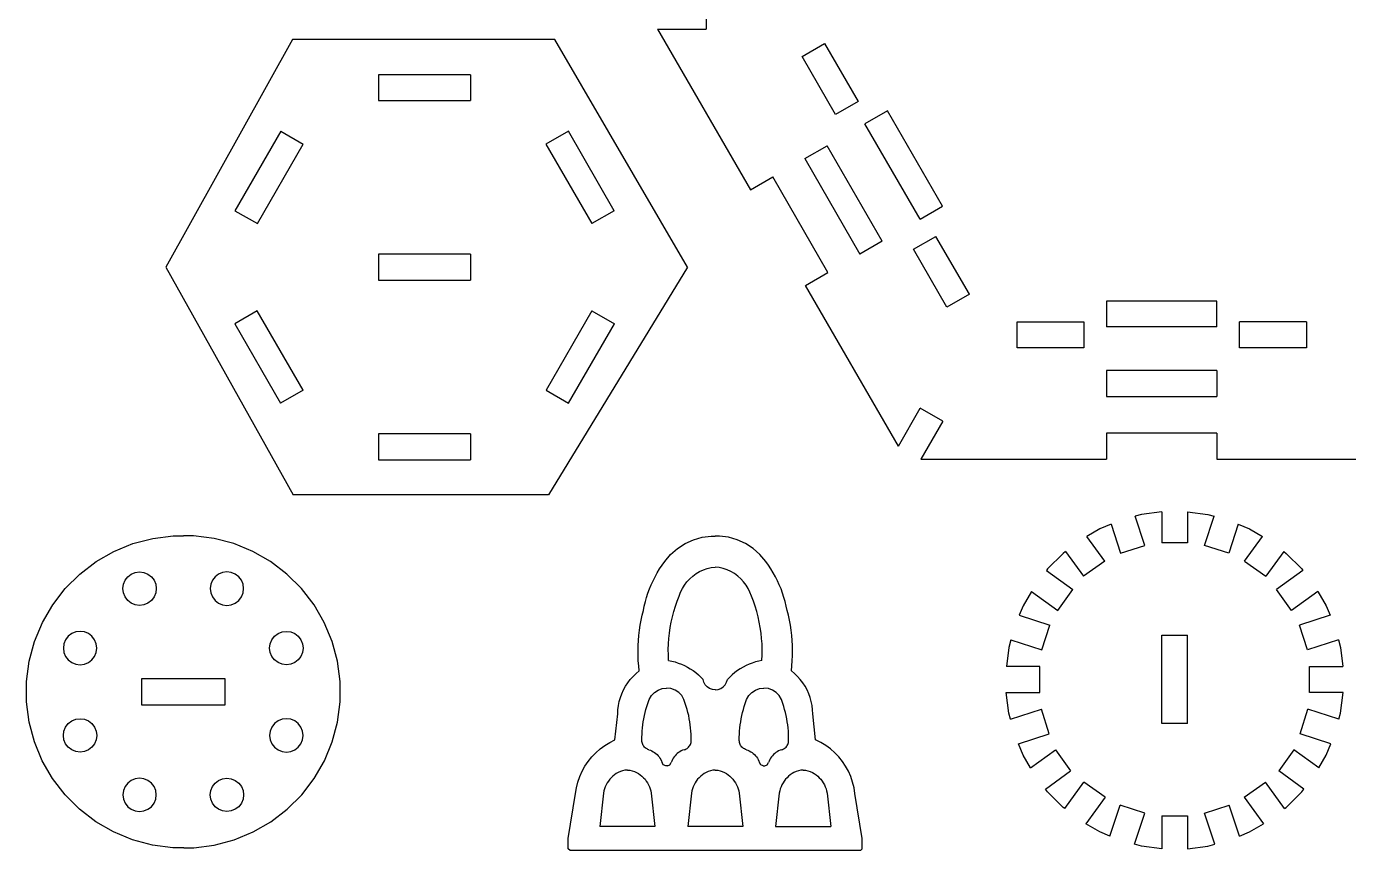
# Model space of a CAD drawing. Extents: x -3998 to 3998, y -3549 to 3549.
# Drawn here: x 2662 to 3426, y -1036 to -560 of the extents above; entities that cross this region are included whole.
import ezdxf

# ---------------------------------------------------------------- set-up
doc = ezdxf.new("R2010")
doc.units = 0
doc.header["$MEASUREMENT"] = 0
doc.layers.get('0').update_dxf_attribs({"linetype": 'CONTINUOUS'})

msp = doc.modelspace()

# ---------------------------------------------------------------- linework, layer by layer
for p, q in [((3054.61, -546.37), (3054.61, -561.37)), ((3026.49, -561.37), (3080.21, -654.41)), ((3026.49, -561.37), (3054.61, -561.37)), ((2815.45, -567.47), (2742.15, -699.07)), ((2967.1, -567.47), (2815.45, -567.47)), ((3043.89, -699.07), (2967.1, -567.47)), ((3110.12, -577.3), (3123.11, -569.8)), ((3123.11, -569.8), (3142.45, -603.3)), ((3129.46, -610.8), (3110.12, -577.3)), ((2918.33, -587.75), (2865.24, -587.75)), ((2865.24, -587.75), (2865.24, -602.75)), ((2918.33, -587.75), (2918.33, -602.75)), ((2865.24, -602.75), (2918.33, -602.75)), ((3142.45, -603.3), (3129.46, -610.8)), ((3159.41, -608.68), (3146.42, -616.18)), ((3191.27, -663.86), (3159.41, -608.68)), ((3178.28, -671.36), (3146.42, -616.18)), ((2808.65, -620.42), (2782.11, -666.4)), ((2808.65, -620.42), (2821.64, -627.92)), ((2974.92, -620.42), (2961.93, -627.92)), ((3001.46, -666.4), (2974.92, -620.42)), ((2795.1, -673.9), (2821.64, -627.92)), ((2961.93, -627.92), (2988.47, -673.9)), ((3111.58, -636.3), (3124.57, -628.8)), ((3156.43, -683.98), (3124.57, -628.8)), ((3111.58, -636.3), (3143.43, -691.48)), ((3080.21, -654.41), (3093.2, -646.91)), ((3125.05, -702.09), (3093.2, -646.91)), ((3178.28, -671.36), (3191.27, -663.86)), ((2782.11, -666.4), (2795.1, -673.9)), ((3001.46, -666.4), (2988.47, -673.9)), ((3156.43, -683.98), (3143.43, -691.48)), ((3174.46, -688.74), (3187.45, -681.24)), ((3206.79, -714.74), (3187.45, -681.24)), ((2918.33, -691.57), (2865.24, -691.57)), ((2865.24, -691.57), (2865.24, -706.57)), ((2918.33, -691.57), (2918.33, -706.57)), ((3193.8, -722.24), (3174.46, -688.74)), ((2742.15, -699.07), (2815.74, -830.77)), ((3043.89, -699.07), (2963.46, -830.77)), ((3112.06, -709.59), (3125.05, -702.09)), ((2865.24, -706.57), (2918.33, -706.57)), ((3165.77, -802.61), (3112.06, -709.59)), ((3206.79, -714.74), (3193.8, -722.24)), ((2795, -724.3), (2782.01, -731.8)), ((2821.54, -770.27), (2795, -724.3)), ((2988.57, -724.3), (2962.03, -770.27)), ((2988.57, -724.3), (3001.56, -731.8)), ((3286.17, -718.65), (3286.17, -733.65)), ((3349.88, -718.65), (3286.17, -718.65)), ((3349.88, -733.65), (3349.88, -718.65)), ((2782.01, -731.8), (2808.55, -777.77)), ((2975.02, -777.77), (3001.56, -731.8)), ((3234.35, -745.65), (3234.35, -730.65)), ((3234.35, -730.65), (3273.03, -730.65)), ((3273.03, -730.65), (3273.03, -745.65)), ((3349.88, -733.65), (3286.17, -733.65)), ((3363.03, -745.65), (3363.03, -730.65)), ((3401.71, -730.65), (3363.03, -730.65)), ((3401.71, -730.65), (3401.71, -745.65)), ((3273.03, -745.65), (3234.35, -745.65)), ((3401.71, -745.65), (3363.03, -745.65)), ((3349.88, -758.89), (3286.17, -758.89)), ((3286.17, -758.89), (3286.17, -773.89)), ((3349.88, -758.89), (3349.88, -773.89)), ((2821.54, -770.27), (2808.55, -777.77)), ((2962.03, -770.27), (2975.02, -777.77)), ((3286.17, -773.89), (3349.88, -773.89)), ((3165.77, -802.61), (3178.43, -780.68)), ((3191.42, -788.18), (3178.43, -780.68)), ((3191.42, -788.18), (3178.76, -810.11)), ((2865.24, -795.5), (2865.24, -810.5)), ((2918.33, -795.5), (2865.24, -795.5)), ((2918.33, -795.5), (2918.33, -810.5)), ((3349.88, -795.11), (3286.17, -795.11)), ((3286.17, -795.11), (3286.17, -810.11)), ((3349.88, -795.11), (3349.88, -810.11)), ((3178.76, -810.11), (3286.17, -810.11)), ((3349.88, -810.11), (3457.3, -810.11)), ((2865.24, -810.5), (2918.33, -810.5)), ((2963.46, -830.77), (2815.74, -830.77)), ((3318.02, -840.65), (3306.38, -842.18)), ((3318.02, -840.65), (3318.02, -858.48)), ((3333.02, -840.65), (3333.02, -858.48)), ((3333.02, -840.65), (3344.65, -842.18)), ((3288.83, -847.67), (3282.24, -850.4)), ((3288.83, -847.67), (3294.28, -864.53)), ((3306.38, -842.18), (3302.75, -843.16)), ((3308.23, -860.02), (3302.75, -843.16)), ((3342.8, -860.02), (3348.28, -843.16)), ((3344.65, -842.18), (3348.28, -843.16)), ((3362.2, -847.67), (3356.75, -864.53)), ((3362.2, -847.67), (3368.79, -850.4)), ((2723.11, -858.96), (2734.6, -855.92)), ((2734.6, -855.92), (2746.38, -854.38)), ((2746.38, -854.38), (2752.32, -854.39)), ((2758.26, -854.38), (2752.32, -854.39)), ((2770.04, -855.92), (2758.26, -854.38)), ((2781.52, -858.96), (2770.04, -855.92)), ((3047.21, -856.77), (3052.28, -855.32)), ((3052.28, -855.32), (3057.5, -854.63)), ((3057.5, -854.63), (3059.88, -854.68)), ((3062.27, -854.63), (3059.88, -854.68)), ((3067.49, -855.32), (3062.27, -854.63)), ((3072.56, -856.77), (3067.49, -855.32)), ((3282.24, -850.4), (3274.68, -854.78)), ((3285.12, -869.14), (3274.68, -854.78)), ((3365.91, -869.14), (3376.35, -854.78)), ((3368.79, -850.4), (3376.35, -854.78)), ((2701.84, -869.39), (2712.14, -863.49)), ((2712.14, -863.49), (2723.11, -858.96)), ((2792.5, -863.49), (2781.52, -858.96)), ((2802.8, -869.39), (2792.5, -863.49)), ((3034.04, -865.31), (3037.99, -861.82)), ((3037.99, -861.82), (3042.41, -858.95)), ((3042.41, -858.95), (3047.21, -856.77)), ((3077.36, -858.95), (3072.56, -856.77)), ((3081.78, -861.82), (3077.36, -858.95)), ((3085.73, -865.31), (3081.78, -861.82)), ((3262.46, -863.5), (3261.05, -864.58)), ((3262.46, -863.5), (3272.88, -877.84)), ((3294.28, -864.53), (3308.23, -860.02)), ((3333.02, -858.48), (3318.02, -858.48)), ((3356.75, -864.53), (3342.8, -860.02)), ((3388.57, -863.5), (3378.15, -877.84)), ((3388.57, -863.5), (3389.98, -864.58)), ((2692.41, -876.59), (2701.84, -869.39)), ((2812.22, -876.59), (2802.8, -869.39)), ((3027.71, -873.61), (3029.14, -871.45)), ((3029.14, -871.45), (3030.65, -869.34)), ((3030.65, -869.34), (3034.04, -865.31)), ((3089.12, -869.34), (3085.73, -865.31)), ((3090.63, -871.45), (3089.12, -869.34)), ((3092.05, -873.61), (3090.63, -871.45)), ((3261.05, -864.58), (3252.03, -873.63)), ((3285.12, -869.14), (3272.88, -877.84)), ((3365.91, -869.14), (3378.15, -877.84)), ((3389.98, -864.58), (3399, -873.63)), ((2683.99, -884.94), (2692.41, -876.59)), ((2718.63, -880.16), (2720.17, -878.16)), ((2720.17, -878.16), (2722.17, -876.62)), ((2722.17, -876.62), (2724.5, -875.66)), ((2724.5, -875.66), (2727, -875.33)), ((2727, -875.33), (2729.5, -875.66)), ((2729.5, -875.66), (2731.83, -876.62)), ((2731.83, -876.62), (2733.84, -878.16)), ((2733.84, -878.16), (2735.37, -880.16)), ((2770.66, -878.16), (2769.12, -880.16)), ((2772.66, -876.62), (2770.66, -878.16)), ((2774.99, -875.66), (2772.66, -876.62)), ((2777.49, -875.33), (2774.99, -875.66)), ((2779.99, -875.66), (2777.49, -875.33)), ((2782.32, -876.62), (2779.99, -875.66)), ((2784.33, -878.16), (2782.32, -876.62)), ((2785.86, -880.16), (2784.33, -878.16)), ((2820.64, -884.94), (2812.22, -876.59)), ((3023.94, -880.4), (3025.11, -878.09)), ((3025.11, -878.09), (3026.37, -875.82)), ((3026.37, -875.82), (3027.71, -873.61)), ((3045.11, -879.27), (3046.88, -877.7)), ((3046.88, -877.7), (3048.79, -876.31)), ((3048.79, -876.31), (3050.84, -875.12)), ((3050.84, -875.12), (3052.99, -874.14)), ((3052.99, -874.14), (3055.23, -873.38)), ((3055.23, -873.38), (3057.54, -872.84)), ((3057.54, -872.84), (3059.88, -872.54)), ((3062.23, -872.84), (3059.88, -872.54)), ((3064.54, -873.38), (3062.23, -872.84)), ((3066.78, -874.14), (3064.54, -873.38)), ((3068.93, -875.12), (3066.78, -874.14)), ((3070.98, -876.31), (3068.93, -875.12)), ((3072.89, -877.7), (3070.98, -876.31)), ((3074.66, -879.27), (3072.89, -877.7)), ((3093.4, -875.82), (3092.05, -873.61)), ((3094.66, -878.09), (3093.4, -875.82)), ((3095.83, -880.4), (3094.66, -878.09)), ((3252.03, -873.63), (3251.42, -874.43)), ((3251.42, -874.43), (3266.56, -885.44)), ((3399.61, -874.43), (3384.47, -885.44)), ((3399, -873.63), (3399.61, -874.43)), ((2676.76, -894.32), (2683.99, -884.94)), ((2717.34, -884.99), (2717.67, -882.49)), ((2717.67, -887.49), (2717.34, -884.99)), ((2717.67, -882.49), (2718.63, -880.16)), ((2735.37, -880.16), (2736.34, -882.49)), ((2736.34, -882.49), (2736.67, -884.99)), ((2736.67, -884.99), (2736.34, -887.49)), ((2768.16, -882.49), (2767.83, -884.99)), ((2767.83, -884.99), (2768.16, -887.49)), ((2769.12, -880.16), (2768.16, -882.49)), ((2786.83, -882.49), (2785.86, -880.16)), ((2787.16, -884.99), (2786.83, -882.49)), ((2786.83, -887.49), (2787.16, -884.99)), ((2827.87, -894.32), (2820.64, -884.94)), ((3020.97, -887.58), (3021.87, -885.15)), ((3021.87, -885.15), (3022.86, -882.75)), ((3022.86, -882.75), (3023.94, -880.4)), ((3039.82, -887.05), (3040.85, -884.92)), ((3040.85, -884.92), (3042.08, -882.9)), ((3042.08, -882.9), (3043.5, -881.01)), ((3043.5, -881.01), (3045.11, -879.27)), ((3076.27, -881.01), (3074.66, -879.27)), ((3077.69, -882.9), (3076.27, -881.01)), ((3078.92, -884.92), (3077.69, -882.9)), ((3079.95, -887.05), (3078.92, -884.92)), ((3096.91, -882.75), (3095.83, -880.4)), ((3097.9, -885.15), (3096.91, -882.75)), ((3098.79, -887.58), (3097.9, -885.15)), ((3242.65, -886.56), (3237.88, -894.85)), ((3242.65, -886.56), (3257.9, -897.63)), ((3257.9, -897.63), (3266.56, -885.44)), ((3393.13, -897.63), (3384.47, -885.44)), ((3408.38, -886.56), (3393.13, -897.63)), ((3408.38, -886.56), (3413.15, -894.85)), ((2670.8, -904.56), (2676.76, -894.32)), ((2718.63, -889.82), (2717.67, -887.49)), ((2720.17, -891.83), (2718.63, -889.82)), ((2722.17, -893.36), (2720.17, -891.83)), ((2724.5, -894.33), (2722.17, -893.36)), ((2727, -894.66), (2724.5, -894.33)), ((2729.5, -894.33), (2727, -894.66)), ((2731.83, -893.36), (2729.5, -894.33)), ((2733.84, -891.83), (2731.83, -893.36)), ((2735.37, -889.82), (2733.84, -891.83)), ((2736.34, -887.49), (2735.37, -889.82)), ((2768.16, -887.49), (2769.12, -889.82)), ((2769.12, -889.82), (2770.66, -891.83)), ((2770.66, -891.83), (2772.66, -893.36)), ((2772.66, -893.36), (2774.99, -894.33)), ((2774.99, -894.33), (2777.49, -894.66)), ((2777.49, -894.66), (2779.99, -894.33)), ((2779.99, -894.33), (2782.32, -893.36)), ((2782.32, -893.36), (2784.33, -891.83)), ((2784.33, -891.83), (2785.86, -889.82)), ((2785.86, -889.82), (2786.83, -887.49)), ((2833.83, -904.56), (2827.87, -894.32)), ((3018.84, -895.05), (3019.46, -892.53)), ((3019.46, -892.53), (3020.17, -890.04)), ((3020.17, -890.04), (3020.97, -887.58)), ((3036.84, -895.23), (3037.87, -892.23)), ((3037.87, -892.23), (3039.02, -889.28)), ((3039.02, -889.28), (3039.82, -887.05)), ((3080.75, -889.28), (3079.95, -887.05)), ((3081.9, -892.23), (3080.75, -889.28)), ((3082.93, -895.23), (3081.9, -892.23)), ((3099.6, -890.04), (3098.79, -887.58)), ((3100.31, -892.53), (3099.6, -890.04)), ((3100.92, -895.05), (3100.31, -892.53)), ((3017, -903.3), (3017.62, -900.43)), ((3017.62, -900.43), (3018.33, -897.58)), ((3018.33, -897.58), (3018.84, -895.05)), ((3034.43, -904.43), (3035.12, -901.34)), ((3035.12, -901.34), (3035.92, -898.27)), ((3035.92, -898.27), (3036.84, -895.23)), ((3083.84, -898.27), (3082.93, -895.23)), ((3084.65, -901.34), (3083.84, -898.27)), ((3085.34, -904.43), (3084.65, -901.34)), ((3101.44, -897.58), (3100.92, -895.05)), ((3102.15, -900.43), (3101.44, -897.58)), ((3102.77, -903.3), (3102.15, -900.43)), ((3237.88, -894.85), (3235.58, -900.41)), ((3235.58, -900.41), (3253.35, -906.19)), ((3415.45, -900.41), (3397.68, -906.19)), ((3413.15, -894.85), (3415.45, -900.41)), ((2666.25, -915.49), (2670.8, -904.56)), ((2692.61, -909.72), (2690.11, -910.05)), ((2695.11, -910.05), (2692.61, -909.72)), ((2809.38, -910.05), (2811.89, -909.72)), ((2811.89, -909.72), (2814.39, -910.05)), ((2838.38, -915.49), (2833.83, -904.56)), ((3015.7, -912.01), (3016.04, -909.09)), ((3016.04, -909.09), (3016.47, -906.19)), ((3016.47, -906.19), (3017, -903.3)), ((3033.4, -910.69), (3033.86, -907.55)), ((3033.86, -907.55), (3034.43, -904.43)), ((3085.91, -907.55), (3085.34, -904.43)), ((3086.37, -910.69), (3085.91, -907.55)), ((3103.29, -906.19), (3102.77, -903.3)), ((3103.73, -909.09), (3103.29, -906.19)), ((3104.07, -912.01), (3103.73, -909.09)), ((3248.67, -920.44), (3253.35, -906.19)), ((3402.36, -920.44), (3397.68, -906.19)), ((2663.16, -926.91), (2666.25, -915.49)), ((2683.28, -916.88), (2682.95, -919.39)), ((2684.24, -914.55), (2683.28, -916.88)), ((2685.78, -912.55), (2684.24, -914.55)), ((2687.78, -911.02), (2685.78, -912.55)), ((2690.11, -910.05), (2687.78, -911.02)), ((2697.44, -911.02), (2695.11, -910.05)), ((2699.44, -912.55), (2697.44, -911.02)), ((2700.98, -914.55), (2699.44, -912.55)), ((2701.94, -916.88), (2700.98, -914.55)), ((2702.27, -919.39), (2701.94, -916.88)), ((2802.22, -919.39), (2802.55, -916.88)), ((2802.55, -916.88), (2803.52, -914.55)), ((2803.52, -914.55), (2805.05, -912.55)), ((2805.05, -912.55), (2807.05, -911.02)), ((2807.05, -911.02), (2809.38, -910.05)), ((2814.39, -910.05), (2816.72, -911.02)), ((2816.72, -911.02), (2818.72, -912.55)), ((2818.72, -912.55), (2820.25, -914.55)), ((2820.25, -914.55), (2821.22, -916.88)), ((2821.22, -916.88), (2821.55, -919.39)), ((2841.48, -926.91), (2838.38, -915.49)), ((3015.29, -917.87), (3015.45, -914.94)), ((3015.45, -914.94), (3015.7, -912.01)), ((3032.74, -920.18), (3032.84, -917.01)), ((3032.84, -917.01), (3033.06, -913.85)), ((3033.06, -913.85), (3033.4, -910.69)), ((3086.7, -913.85), (3086.37, -910.69)), ((3086.92, -917.01), (3086.7, -913.85)), ((3087.03, -920.18), (3086.92, -917.01)), ((3104.32, -914.94), (3104.07, -912.01)), ((3104.48, -917.87), (3104.32, -914.94)), ((3230.86, -914.65), (3229.71, -919)), ((3230.86, -914.65), (3248.67, -920.44)), ((3318.02, -962.94), (3318.02, -911.96)), ((3318.02, -911.96), (3333.02, -911.96)), ((3333.02, -962.94), (3333.02, -911.96)), ((3420.17, -914.65), (3402.36, -920.44)), ((3420.17, -914.65), (3421.32, -919)), ((2682.95, -919.39), (2683.28, -921.89)), ((2683.28, -921.89), (2684.24, -924.22)), ((2684.24, -924.22), (2685.78, -926.22)), ((2699.44, -926.22), (2700.98, -924.22)), ((2700.98, -924.22), (2701.94, -921.89)), ((2701.94, -921.89), (2702.27, -919.39)), ((2802.55, -921.89), (2802.22, -919.39)), ((2803.52, -924.22), (2802.55, -921.89)), ((2805.05, -926.22), (2803.52, -924.22)), ((2820.25, -924.22), (2818.72, -926.22)), ((2821.22, -921.89), (2820.25, -924.22)), ((2821.55, -919.39), (2821.22, -921.89)), ((3015.22, -920.8), (3015.29, -917.87)), ((3015.25, -923.74), (3015.22, -920.8)), ((3015.37, -926.67), (3015.25, -923.74)), ((3032.76, -923.35), (3032.74, -920.18)), ((3032.89, -926.52), (3032.76, -923.35)), ((3086.88, -926.52), (3087.01, -923.35)), ((3087.01, -923.35), (3087.03, -920.18)), ((3104.39, -926.67), (3104.52, -923.74)), ((3104.54, -920.8), (3104.48, -917.87)), ((3104.52, -923.74), (3104.54, -920.8)), ((3229.71, -919), (3228.2, -930.01)), ((3421.32, -919), (3422.83, -930.01)), ((2661.61, -938.64), (2663.16, -926.91)), ((2685.78, -926.22), (2687.78, -927.75)), ((2687.78, -927.75), (2690.11, -928.72)), ((2690.11, -928.72), (2692.61, -929.05)), ((2692.61, -929.05), (2695.11, -928.72)), ((2695.11, -928.72), (2697.44, -927.75)), ((2697.44, -927.75), (2699.44, -926.22)), ((2807.05, -927.75), (2805.05, -926.22)), ((2809.38, -928.72), (2807.05, -927.75)), ((2811.89, -929.05), (2809.38, -928.72)), ((2814.39, -928.72), (2811.89, -929.05)), ((2816.72, -927.75), (2814.39, -928.72)), ((2818.72, -926.22), (2816.72, -927.75)), ((2843.03, -938.64), (2841.48, -926.91)), ((3014.06, -934.06), (3015.9, -932.52)), ((3015.59, -929.6), (3015.37, -926.67)), ((3015.9, -932.52), (3015.59, -929.6)), ((3032.89, -926.52), (3034.79, -926.92)), ((3034.79, -926.92), (3036.66, -927.41)), ((3036.66, -927.41), (3038.5, -928.01)), ((3038.5, -928.01), (3040.3, -928.7)), ((3040.3, -928.7), (3042.07, -929.5)), ((3042.07, -929.5), (3043.79, -930.38)), ((3043.79, -930.38), (3045.46, -931.36)), ((3045.46, -931.36), (3047.07, -932.43)), ((3047.07, -932.43), (3048.63, -933.58)), ((3072.69, -932.43), (3071.14, -933.58)), ((3074.31, -931.36), (3072.69, -932.43)), ((3075.98, -930.38), (3074.31, -931.36)), ((3077.7, -929.5), (3075.98, -930.38)), ((3079.46, -928.7), (3077.7, -929.5)), ((3081.27, -928.01), (3079.46, -928.7)), ((3083.11, -927.41), (3081.27, -928.01)), ((3084.98, -926.92), (3083.11, -927.41)), ((3086.88, -926.52), (3084.98, -926.92)), ((3103.87, -932.52), (3104.18, -929.6)), ((3105.71, -934.06), (3103.87, -932.52)), ((3104.18, -929.6), (3104.39, -926.67)), ((3247.54, -930.01), (3228.2, -930.01)), ((3247.54, -945), (3247.54, -930.01)), ((3403.49, -930.01), (3422.83, -930.01)), ((3403.49, -945), (3403.49, -930.01)), ((2661.59, -950.47), (2661.61, -938.64)), ((2776.44, -937.13), (2728.06, -937.13)), ((2728.06, -937.13), (2728.06, -952.13)), ((2776.44, -952.13), (2776.44, -937.13)), ((2843.05, -950.47), (2843.03, -938.64)), ((3007.99, -941.46), (3009.29, -939.45)), ((3009.29, -939.45), (3010.75, -937.54)), ((3010.75, -937.54), (3012.34, -935.74)), ((3012.34, -935.74), (3014.06, -934.06)), ((3048.63, -933.58), (3050.12, -934.81)), ((3050.12, -934.81), (3051.54, -936.13)), ((3051.54, -936.13), (3052.89, -937.52)), ((3053.32, -939.12), (3052.89, -937.52)), ((3054.12, -940.57), (3053.32, -939.12)), ((3065.64, -940.57), (3066.45, -939.12)), ((3066.45, -939.12), (3066.88, -937.52)), ((3068.23, -936.13), (3066.88, -937.52)), ((3069.65, -934.81), (3068.23, -936.13)), ((3071.14, -933.58), (3069.65, -934.81)), ((3107.43, -935.74), (3105.71, -934.06)), ((3109.02, -937.54), (3107.43, -935.74)), ((3110.47, -939.45), (3109.02, -937.54)), ((3111.78, -941.46), (3110.47, -939.45)), ((3005.03, -948.01), (3005.85, -945.76)), ((3005.85, -945.76), (3006.84, -943.57)), ((3006.84, -943.57), (3007.99, -941.46)), ((3021.64, -949.08), (3022.92, -946.88)), ((3022.92, -946.88), (3024.67, -945.04)), ((3024.67, -945.04), (3026.8, -943.65)), ((3026.8, -943.65), (3029.19, -942.79)), ((3029.19, -942.79), (3031.72, -942.5)), ((3034.25, -942.79), (3031.72, -942.5)), ((3036.64, -943.65), (3034.25, -942.79)), ((3038.77, -945.04), (3036.64, -943.65)), ((3040.52, -946.88), (3038.77, -945.04)), ((3041.8, -949.08), (3040.52, -946.88)), ((3055.25, -941.79), (3054.12, -940.57)), ((3056.63, -942.71), (3055.25, -941.79)), ((3058.19, -943.28), (3056.63, -942.71)), ((3059.84, -943.45), (3058.19, -943.28)), ((3059.84, -943.45), (3059.88, -943.45)), ((3059.93, -943.45), (3059.88, -943.45)), ((3059.93, -943.45), (3061.58, -943.28)), ((3061.58, -943.28), (3063.14, -942.71)), ((3063.14, -942.71), (3064.52, -941.79)), ((3064.52, -941.79), (3065.64, -940.57)), ((3077.96, -949.08), (3079.24, -946.88)), ((3079.24, -946.88), (3081, -945.04)), ((3081, -945.04), (3083.13, -943.65)), ((3083.13, -943.65), (3085.52, -942.79)), ((3085.52, -942.79), (3088.05, -942.5)), ((3090.58, -942.79), (3088.05, -942.5)), ((3092.97, -943.65), (3090.58, -942.79)), ((3095.1, -945.04), (3092.97, -943.65)), ((3096.85, -946.88), (3095.1, -945.04)), ((3098.13, -949.08), (3096.85, -946.88)), ((3112.93, -943.57), (3111.78, -941.46)), ((3113.92, -945.76), (3112.93, -943.57)), ((3114.74, -948.01), (3113.92, -945.76)), ((3229.71, -957.11), (3228.17, -945)), ((3228.17, -945), (3247.54, -945)), ((3422.86, -945), (3403.49, -945)), ((3421.32, -957.11), (3422.86, -945)), ((2663.14, -962.2), (2661.59, -950.47)), ((2728.06, -952.13), (2776.44, -952.13)), ((2841.5, -962.2), (2843.05, -950.47)), ((3003.47, -957.46), (3003.59, -955.06)), ((3003.59, -955.06), (3003.89, -952.68)), ((3003.89, -952.68), (3004.37, -950.32)), ((3004.37, -950.32), (3005.03, -948.01)), ((3019.36, -956.7), (3019.82, -954.96)), ((3019.82, -954.96), (3020.33, -953.23)), ((3020.33, -953.23), (3020.9, -951.51)), ((3020.9, -951.51), (3021.64, -949.08)), ((3042.54, -951.51), (3041.8, -949.08)), ((3043.11, -953.23), (3042.54, -951.51)), ((3043.62, -954.96), (3043.11, -953.23)), ((3044.08, -956.7), (3043.62, -954.96)), ((3075.68, -956.7), (3076.15, -954.96)), ((3076.15, -954.96), (3076.66, -953.23)), ((3076.66, -953.23), (3077.22, -951.51)), ((3077.22, -951.51), (3077.96, -949.08)), ((3098.87, -951.51), (3098.13, -949.08)), ((3099.43, -953.23), (3098.87, -951.51)), ((3099.95, -954.96), (3099.43, -953.23)), ((3100.41, -956.7), (3099.95, -954.96)), ((3115.4, -950.32), (3114.74, -948.01)), ((3115.87, -952.68), (3115.4, -950.32)), ((3116.18, -955.06), (3115.87, -952.68)), ((3116.3, -957.46), (3116.18, -955.06)), ((3230.6, -960.47), (3248.46, -954.7)), ((3253.04, -968.89), (3248.46, -954.7)), ((3397.99, -968.89), (3402.57, -954.7)), ((3420.43, -960.47), (3402.57, -954.7)), ((2666.19, -973.63), (2663.14, -962.2)), ((2684.24, -965.04), (2685.78, -963.04)), ((2685.78, -963.04), (2687.78, -961.51)), ((2687.78, -961.51), (2690.11, -960.54)), ((2690.11, -960.54), (2692.61, -960.21)), ((2692.61, -960.21), (2695.11, -960.54)), ((2695.11, -960.54), (2697.44, -961.51)), ((2697.44, -961.51), (2699.44, -963.04)), ((2699.44, -963.04), (2700.98, -965.04)), ((2805.05, -963.04), (2803.52, -965.04)), ((2807.05, -961.51), (2805.05, -963.04)), ((2809.38, -960.54), (2807.05, -961.51)), ((2811.89, -960.21), (2809.38, -960.54)), ((2814.39, -960.54), (2811.89, -960.21)), ((2816.72, -961.51), (2814.39, -960.54)), ((2818.72, -963.04), (2816.72, -961.51)), ((2820.25, -965.04), (2818.72, -963.04)), ((2838.44, -973.63), (2841.5, -962.2)), ((3001.9, -972.51), (3003.47, -957.46)), ((3018, -963.79), (3018.26, -962.01)), ((3018.26, -962.01), (3018.58, -960.23)), ((3018.58, -960.23), (3018.94, -958.46)), ((3018.94, -958.46), (3019.36, -956.7)), ((3044.5, -958.46), (3044.08, -956.7)), ((3044.86, -960.23), (3044.5, -958.46)), ((3045.17, -962.01), (3044.86, -960.23)), ((3045.44, -963.79), (3045.17, -962.01)), ((3074.33, -963.79), (3074.59, -962.01)), ((3074.59, -962.01), (3074.91, -960.23)), ((3074.91, -960.23), (3075.27, -958.46)), ((3075.27, -958.46), (3075.68, -956.7)), ((3100.83, -958.46), (3100.41, -956.7)), ((3101.19, -960.23), (3100.83, -958.46)), ((3101.5, -962.01), (3101.19, -960.23)), ((3101.77, -963.79), (3101.5, -962.01)), ((3117.87, -972.51), (3116.3, -957.46)), ((3230.6, -960.47), (3229.71, -957.11)), ((3333.02, -962.94), (3318.02, -962.94)), ((3420.43, -960.47), (3421.32, -957.11)), ((2682.95, -969.87), (2683.28, -967.37)), ((2683.28, -972.38), (2682.95, -969.87)), ((2683.28, -967.37), (2684.24, -965.04)), ((2700.98, -965.04), (2701.94, -967.37)), ((2701.94, -967.37), (2702.27, -969.87)), ((2702.27, -969.87), (2701.94, -972.38)), ((2802.55, -967.37), (2802.22, -969.87)), ((2802.22, -969.87), (2802.55, -972.38)), ((2803.52, -965.04), (2802.55, -967.37)), ((2821.22, -967.37), (2820.25, -965.04)), ((2821.55, -969.87), (2821.22, -967.37)), ((2821.22, -972.38), (2821.55, -969.87)), ((3017.46, -970.99), (3017.52, -969.18)), ((3017.52, -969.18), (3017.63, -967.38)), ((3017.63, -967.38), (3017.79, -965.58)), ((3017.79, -965.58), (3018, -963.79)), ((3045.65, -965.58), (3045.44, -963.79)), ((3045.81, -967.38), (3045.65, -965.58)), ((3045.92, -969.18), (3045.81, -967.38)), ((3045.98, -970.99), (3045.92, -969.18)), ((3073.79, -970.99), (3073.85, -969.18)), ((3073.85, -969.18), (3073.96, -967.38)), ((3073.96, -967.38), (3074.12, -965.58)), ((3074.12, -965.58), (3074.33, -963.79)), ((3101.98, -965.58), (3101.77, -963.79)), ((3102.14, -967.38), (3101.98, -965.58)), ((3102.25, -969.18), (3102.14, -967.38)), ((3102.3, -970.99), (3102.25, -969.18)), ((3235.16, -974.69), (3253.04, -968.89)), ((3415.87, -974.69), (3397.99, -968.89)), ((2670.74, -984.56), (2666.19, -973.63)), ((2684.24, -974.71), (2683.28, -972.38)), ((2685.78, -976.71), (2684.24, -974.71)), ((2687.78, -978.24), (2685.78, -976.71)), ((2690.11, -979.21), (2687.78, -978.24)), ((2697.44, -978.24), (2695.11, -979.21)), ((2699.44, -976.71), (2697.44, -978.24)), ((2700.98, -974.71), (2699.44, -976.71)), ((2701.94, -972.38), (2700.98, -974.71)), ((2802.55, -972.38), (2803.52, -974.71)), ((2803.52, -974.71), (2805.05, -976.71)), ((2805.05, -976.71), (2807.05, -978.24)), ((2807.05, -978.24), (2809.38, -979.21)), ((2814.39, -979.21), (2816.72, -978.24)), ((2816.72, -978.24), (2818.72, -976.71)), ((2818.72, -976.71), (2820.25, -974.71)), ((2820.25, -974.71), (2821.22, -972.38)), ((2833.89, -984.56), (2838.44, -973.63)), ((2990.8, -979.89), (2993.32, -977.69)), ((2993.32, -977.69), (2996.03, -975.71)), ((2996.03, -975.71), (2998.9, -973.98)), ((2998.9, -973.98), (3001.9, -972.51)), ((3017.46, -972.79), (3017.46, -970.99)), ((3017.48, -973.4), (3017.46, -972.79)), ((3017.57, -974), (3017.48, -973.4)), ((3017.73, -974.59), (3017.57, -974)), ((3017.95, -975.15), (3017.73, -974.59)), ((3018.24, -975.69), (3017.95, -975.15)), ((3018.58, -976.19), (3018.24, -975.69)), ((3018.97, -976.66), (3018.58, -976.19)), ((3019.42, -977.07), (3018.97, -976.66)), ((3019.9, -977.43), (3019.42, -977.07)), ((3020.43, -977.74), (3019.9, -977.43)), ((3020.98, -977.99), (3020.43, -977.74)), ((3021.56, -978.17), (3020.98, -977.99)), ((3021.56, -978.17), (3022.42, -978.49)), ((3022.42, -978.49), (3023.25, -978.87)), ((3041.02, -978.49), (3040.19, -978.87)), ((3041.88, -978.17), (3041.02, -978.49)), ((3041.88, -978.17), (3042.46, -977.99)), ((3042.46, -977.99), (3043.01, -977.74)), ((3043.01, -977.74), (3043.54, -977.43)), ((3043.54, -977.43), (3044.02, -977.07)), ((3044.02, -977.07), (3044.47, -976.66)), ((3044.47, -976.66), (3044.86, -976.19)), ((3044.86, -976.19), (3045.2, -975.69)), ((3045.2, -975.69), (3045.49, -975.15)), ((3045.49, -975.15), (3045.71, -974.59)), ((3045.71, -974.59), (3045.87, -974)), ((3045.87, -974), (3045.96, -973.4)), ((3045.96, -973.4), (3045.98, -972.79)), ((3045.98, -972.79), (3045.98, -970.99)), ((3073.79, -972.79), (3073.79, -970.99)), ((3073.81, -973.4), (3073.79, -972.79)), ((3073.9, -974), (3073.81, -973.4)), ((3074.06, -974.59), (3073.9, -974)), ((3074.28, -975.15), (3074.06, -974.59)), ((3074.56, -975.69), (3074.28, -975.15)), ((3074.91, -976.19), (3074.56, -975.69)), ((3075.3, -976.66), (3074.91, -976.19)), ((3075.74, -977.07), (3075.3, -976.66)), ((3076.23, -977.43), (3075.74, -977.07)), ((3076.76, -977.74), (3076.23, -977.43)), ((3077.31, -977.99), (3076.76, -977.74)), ((3077.89, -978.17), (3077.31, -977.99)), ((3077.89, -978.17), (3078.75, -978.49)), ((3078.75, -978.49), (3079.57, -978.87)), ((3097.35, -978.49), (3096.52, -978.87)), ((3098.21, -978.17), (3097.35, -978.49)), ((3098.21, -978.17), (3098.79, -977.99)), ((3098.79, -977.99), (3099.34, -977.74)), ((3099.34, -977.74), (3099.87, -977.43)), ((3099.87, -977.43), (3100.35, -977.07)), ((3100.35, -977.07), (3100.8, -976.66)), ((3100.8, -976.66), (3101.19, -976.19)), ((3101.19, -976.19), (3101.53, -975.69)), ((3101.53, -975.69), (3101.82, -975.15)), ((3101.82, -975.15), (3102.04, -974.59)), ((3102.04, -974.59), (3102.19, -974)), ((3102.19, -974), (3102.29, -973.4)), ((3102.29, -973.4), (3102.31, -972.79)), ((3102.31, -972.79), (3102.3, -970.99)), ((3120.87, -973.98), (3117.87, -972.51)), ((3123.74, -975.71), (3120.87, -973.98)), ((3126.44, -977.69), (3123.74, -975.71)), ((3128.97, -979.89), (3126.44, -977.69)), ((3237.88, -981.26), (3235.16, -974.69)), ((3242.17, -988.71), (3256.63, -978.21)), ((3256.63, -978.21), (3265.35, -990.47)), ((3394.4, -978.21), (3385.68, -990.47)), ((3408.86, -988.71), (3394.4, -978.21)), ((3413.15, -981.26), (3415.87, -974.69)), ((2676.66, -994.81), (2670.74, -984.56)), ((2692.61, -979.54), (2690.11, -979.21)), ((2695.11, -979.21), (2692.61, -979.54)), ((2809.38, -979.21), (2811.89, -979.54)), ((2811.89, -979.54), (2814.39, -979.21)), ((2827.97, -994.81), (2833.89, -984.56)), ((2984.51, -987.69), (2986.38, -984.91)), ((2986.38, -984.91), (2988.48, -982.3)), ((2988.48, -982.3), (2990.8, -979.89)), ((3023.25, -978.87), (3024.04, -979.32)), ((3024.04, -979.32), (3024.8, -979.82)), ((3024.8, -979.82), (3025.52, -980.38)), ((3025.52, -980.38), (3026.19, -981)), ((3026.19, -981), (3026.82, -981.66)), ((3026.82, -981.66), (3027.39, -982.37)), ((3027.39, -982.37), (3027.91, -983.12)), ((3027.91, -983.12), (3028.36, -983.91)), ((3028.36, -983.91), (3028.76, -984.73)), ((3028.76, -984.73), (3029.09, -985.58)), ((3029.84, -986.88), (3029.09, -985.58)), ((3033.6, -986.88), (3034.35, -985.58)), ((3034.68, -984.73), (3034.35, -985.58)), ((3035.08, -983.91), (3034.68, -984.73)), ((3035.53, -983.12), (3035.08, -983.91)), ((3036.05, -982.37), (3035.53, -983.12)), ((3036.62, -981.66), (3036.05, -982.37)), ((3037.25, -981), (3036.62, -981.66)), ((3037.92, -980.38), (3037.25, -981)), ((3038.64, -979.82), (3037.92, -980.38)), ((3039.4, -979.32), (3038.64, -979.82)), ((3040.19, -978.87), (3039.4, -979.32)), ((3079.57, -978.87), (3080.37, -979.32)), ((3080.37, -979.32), (3081.13, -979.82)), ((3081.13, -979.82), (3081.85, -980.38)), ((3081.85, -980.38), (3082.52, -981)), ((3082.52, -981), (3083.15, -981.66)), ((3083.15, -981.66), (3083.72, -982.37)), ((3083.72, -982.37), (3084.24, -983.12)), ((3084.24, -983.12), (3084.69, -983.91)), ((3084.69, -983.91), (3085.09, -984.73)), ((3085.09, -984.73), (3085.42, -985.58)), ((3086.17, -986.88), (3085.42, -985.58)), ((3089.93, -986.88), (3090.68, -985.58)), ((3091.01, -984.73), (3090.68, -985.58)), ((3091.4, -983.91), (3091.01, -984.73)), ((3091.86, -983.12), (3091.4, -983.91)), ((3092.38, -982.37), (3091.86, -983.12)), ((3092.95, -981.66), (3092.38, -982.37)), ((3093.57, -981), (3092.95, -981.66)), ((3094.25, -980.38), (3093.57, -981)), ((3094.97, -979.82), (3094.25, -980.38)), ((3095.73, -979.32), (3094.97, -979.82)), ((3096.52, -978.87), (3095.73, -979.32)), ((3131.29, -982.3), (3128.97, -979.89)), ((3133.39, -984.91), (3131.29, -982.3)), ((3135.26, -987.69), (3133.39, -984.91)), ((3242.17, -988.71), (3237.88, -981.26)), ((3408.86, -988.71), (3413.15, -981.26)), ((2980.45, -996.85), (2981.54, -993.69)), ((2981.54, -993.69), (2982.89, -990.62)), ((2982.89, -990.62), (2984.51, -987.69)), ((3000.63, -993.47), (2999.72, -994.35)), ((3001.61, -992.67), (3000.63, -993.47)), ((3002.64, -991.95), (3001.61, -992.67)), ((3003.72, -991.3), (3002.64, -991.95)), ((3004.99, -990.75), (3003.72, -991.3)), ((3006.32, -990.34), (3004.99, -990.75)), ((3007.68, -990.08), (3006.32, -990.34)), ((3009.07, -989.98), (3007.68, -990.08)), ((3009.07, -989.98), (3010.45, -990.08)), ((3010.45, -990.08), (3011.82, -990.34)), ((3011.82, -990.34), (3013.15, -990.75)), ((3013.15, -990.75), (3014.42, -991.3)), ((3014.42, -991.3), (3015.5, -991.95)), ((3015.5, -991.95), (3016.53, -992.67)), ((3016.53, -992.67), (3017.5, -993.47)), ((3017.5, -993.47), (3018.41, -994.35)), ((3031.22, -987.5), (3029.84, -986.88)), ((3032.22, -987.5), (3031.22, -987.5)), ((3032.22, -987.5), (3033.6, -986.88)), ((3051.45, -993.47), (3050.54, -994.35)), ((3052.42, -992.67), (3051.45, -993.47)), ((3053.45, -991.95), (3052.42, -992.67)), ((3054.53, -991.3), (3053.45, -991.95)), ((3055.81, -990.75), (3054.53, -991.3)), ((3057.13, -990.34), (3055.81, -990.75)), ((3058.5, -990.08), (3057.13, -990.34)), ((3059.88, -989.98), (3058.5, -990.08)), ((3059.88, -989.98), (3061.27, -990.08)), ((3061.27, -990.08), (3062.63, -990.34)), ((3062.63, -990.34), (3063.96, -990.75)), ((3063.96, -990.75), (3065.23, -991.3)), ((3065.23, -991.3), (3066.32, -991.95)), ((3066.32, -991.95), (3067.35, -992.67)), ((3067.35, -992.67), (3068.32, -993.47)), ((3068.32, -993.47), (3069.23, -994.35)), ((3087.55, -987.5), (3086.17, -986.88)), ((3087.55, -987.5), (3088.55, -987.5)), ((3088.55, -987.5), (3089.93, -986.88)), ((3102.27, -993.47), (3101.36, -994.35)), ((3103.24, -992.67), (3102.27, -993.47)), ((3104.27, -991.95), (3103.24, -992.67)), ((3105.35, -991.3), (3104.27, -991.95)), ((3106.62, -990.75), (3105.35, -991.3)), ((3107.95, -990.34), (3106.62, -990.75)), ((3109.32, -990.08), (3107.95, -990.34)), ((3110.7, -989.98), (3109.32, -990.08)), ((3110.7, -989.98), (3112.09, -990.08)), ((3112.09, -990.08), (3113.45, -990.34)), ((3113.45, -990.34), (3114.78, -990.75)), ((3114.78, -990.75), (3116.05, -991.3)), ((3116.05, -991.3), (3117.13, -991.95)), ((3117.13, -991.95), (3118.16, -992.67)), ((3118.16, -992.67), (3119.13, -993.47)), ((3119.13, -993.47), (3120.04, -994.35)), ((3136.87, -990.62), (3135.26, -987.69)), ((3138.23, -993.69), (3136.87, -990.62)), ((3139.31, -996.85), (3138.23, -993.69)), ((3250.89, -1000.98), (3265.35, -990.47)), ((3400.14, -1000.98), (3385.68, -990.47)), ((2683.9, -1004.2), (2676.66, -994.81)), ((2718.63, -999.44), (2717.67, -1001.77)), ((2720.17, -997.43), (2718.63, -999.44)), ((2722.17, -995.9), (2720.17, -997.43)), ((2724.5, -994.93), (2722.17, -995.9)), ((2727, -994.6), (2724.5, -994.93)), ((2729.5, -994.93), (2727, -994.6)), ((2731.83, -995.9), (2729.5, -994.93)), ((2733.84, -997.43), (2731.83, -995.9)), ((2735.37, -999.44), (2733.84, -997.43)), ((2736.34, -1001.77), (2735.37, -999.44)), ((2768.16, -1001.77), (2769.12, -999.44)), ((2769.12, -999.44), (2770.66, -997.43)), ((2770.66, -997.43), (2772.66, -995.9)), ((2772.66, -995.9), (2774.99, -994.93)), ((2774.99, -994.93), (2777.49, -994.6)), ((2777.49, -994.6), (2779.99, -994.93)), ((2779.99, -994.93), (2782.32, -995.9)), ((2782.32, -995.9), (2784.33, -997.43)), ((2784.33, -997.43), (2785.86, -999.44)), ((2785.86, -999.44), (2786.83, -1001.77)), ((2820.74, -1004.2), (2827.97, -994.81)), ((2979.13, -1003.41), (2979.65, -1000.11)), ((2979.65, -1000.11), (2980.45, -996.85)), ((2995.86, -1000.77), (2995.51, -1001.98)), ((2996.29, -999.59), (2995.86, -1000.77)), ((2996.82, -998.44), (2996.29, -999.59)), ((2997.43, -997.34), (2996.82, -998.44)), ((2998.12, -996.28), (2997.43, -997.34)), ((2998.88, -995.28), (2998.12, -996.28)), ((2999.72, -994.35), (2998.88, -995.28)), ((3018.41, -994.35), (3019.25, -995.28)), ((3019.25, -995.28), (3020.02, -996.28)), ((3020.02, -996.28), (3020.71, -997.34)), ((3020.71, -997.34), (3021.32, -998.44)), ((3021.32, -998.44), (3021.84, -999.59)), ((3021.84, -999.59), (3022.28, -1000.77)), ((3022.28, -1000.77), (3022.62, -1001.98)), ((3046.67, -1000.77), (3046.33, -1001.98)), ((3047.11, -999.59), (3046.67, -1000.77)), ((3047.63, -998.44), (3047.11, -999.59)), ((3048.24, -997.34), (3047.63, -998.44)), ((3048.93, -996.28), (3048.24, -997.34)), ((3049.7, -995.28), (3048.93, -996.28)), ((3050.54, -994.35), (3049.7, -995.28)), ((3069.23, -994.35), (3070.07, -995.28)), ((3070.07, -995.28), (3070.84, -996.28)), ((3070.84, -996.28), (3071.53, -997.34)), ((3071.53, -997.34), (3072.13, -998.44)), ((3072.13, -998.44), (3072.66, -999.59)), ((3072.66, -999.59), (3073.09, -1000.77)), ((3073.09, -1000.77), (3073.44, -1001.98)), ((3097.49, -1000.77), (3097.14, -1001.98)), ((3097.93, -999.59), (3097.49, -1000.77)), ((3098.45, -998.44), (3097.93, -999.59)), ((3099.06, -997.34), (3098.45, -998.44)), ((3099.75, -996.28), (3099.06, -997.34)), ((3100.52, -995.28), (3099.75, -996.28)), ((3101.36, -994.35), (3100.52, -995.28)), ((3120.04, -994.35), (3120.88, -995.28)), ((3120.88, -995.28), (3121.65, -996.28)), ((3121.65, -996.28), (3122.34, -997.34)), ((3122.34, -997.34), (3122.95, -998.44)), ((3122.95, -998.44), (3123.47, -999.59)), ((3123.47, -999.59), (3123.91, -1000.77)), ((3123.91, -1000.77), (3124.26, -1001.98)), ((3140.12, -1000.11), (3139.31, -996.85)), ((3140.64, -1003.41), (3140.12, -1000.11)), ((3252.03, -1002.47), (3250.89, -1000.98)), ((3261.96, -1012.22), (3273.05, -996.95)), ((3285.24, -1005.61), (3273.05, -996.95)), ((3365.79, -1005.61), (3377.98, -996.95)), ((3389.07, -1012.22), (3377.98, -996.95)), ((3399, -1002.47), (3400.14, -1000.98)), ((2692.28, -1012.58), (2683.9, -1004.2)), ((2717.67, -1001.77), (2717.34, -1004.27)), ((2717.34, -1004.27), (2717.67, -1006.77)), ((2717.67, -1006.77), (2718.63, -1009.1)), ((2718.63, -1009.1), (2720.17, -1011.1)), ((2733.84, -1011.1), (2735.37, -1009.1)), ((2735.37, -1009.1), (2736.34, -1006.77)), ((2736.67, -1004.27), (2736.34, -1001.77)), ((2736.34, -1006.77), (2736.67, -1004.27)), ((2767.83, -1004.27), (2768.16, -1001.77)), ((2768.16, -1006.77), (2767.83, -1004.27)), ((2769.12, -1009.1), (2768.16, -1006.77)), ((2770.66, -1011.1), (2769.12, -1009.1)), ((2785.86, -1009.1), (2784.33, -1011.1)), ((2786.83, -1006.77), (2785.86, -1009.1)), ((2786.83, -1001.77), (2787.16, -1004.27)), ((2787.16, -1004.27), (2786.83, -1006.77)), ((2812.35, -1012.58), (2820.74, -1004.2)), ((2974.91, -1029.49), (2979.13, -1003.41)), ((2995.26, -1003.21), (2993.15, -1022.49)), ((2995.51, -1001.98), (2995.26, -1003.21)), ((3022.62, -1001.98), (3022.88, -1003.21)), ((3022.88, -1003.21), (3024.98, -1022.49)), ((3046.08, -1003.21), (3043.97, -1022.49)), ((3046.33, -1001.98), (3046.08, -1003.21)), ((3073.44, -1001.98), (3073.69, -1003.21)), ((3073.69, -1003.21), (3075.8, -1022.49)), ((3096.89, -1003.21), (3094.79, -1022.49)), ((3097.14, -1001.98), (3096.89, -1003.21)), ((3124.26, -1001.98), (3124.51, -1003.21)), ((3124.51, -1003.21), (3126.61, -1022.49)), ((3144.86, -1029.49), (3140.64, -1003.41)), ((3261.05, -1011.52), (3252.03, -1002.47)), ((3285.24, -1005.61), (3274.07, -1020.97)), ((3365.79, -1005.61), (3376.96, -1020.97)), ((3389.98, -1011.52), (3399, -1002.47)), ((2701.71, -1019.78), (2692.28, -1012.58)), ((2720.17, -1011.1), (2722.17, -1012.64)), ((2722.17, -1012.64), (2724.5, -1013.6)), ((2724.5, -1013.6), (2727, -1013.93)), ((2727, -1013.93), (2729.5, -1013.6)), ((2729.5, -1013.6), (2731.83, -1012.64)), ((2731.83, -1012.64), (2733.84, -1011.1)), ((2772.66, -1012.64), (2770.66, -1011.1)), ((2774.99, -1013.6), (2772.66, -1012.64)), ((2777.49, -1013.93), (2774.99, -1013.6)), ((2779.99, -1013.6), (2777.49, -1013.93)), ((2782.32, -1012.64), (2779.99, -1013.6)), ((2784.33, -1011.1), (2782.32, -1012.64)), ((2802.92, -1019.78), (2812.35, -1012.58)), ((3261.96, -1012.22), (3261.05, -1011.52)), ((3288.12, -1028.14), (3293.96, -1010.19)), ((3308.21, -1014.87), (3293.96, -1010.19)), ((3302.37, -1032.84), (3308.21, -1014.87)), ((3318.02, -1016.43), (3333.02, -1016.43)), ((3318.02, -1016.43), (3318.02, -1035.43)), ((3333.02, -1016.43), (3333.02, -1035.43)), ((3342.82, -1014.87), (3357.07, -1010.19)), ((3348.66, -1032.84), (3342.82, -1014.87)), ((3362.91, -1028.14), (3357.07, -1010.19)), ((3389.07, -1012.22), (3389.98, -1011.52)), ((2711.99, -1025.71), (2701.71, -1019.78)), ((2792.64, -1025.71), (2802.92, -1019.78)), ((3024.98, -1022.49), (2993.15, -1022.49)), ((3075.8, -1022.49), (3043.97, -1022.49)), ((3094.79, -1022.49), (3126.61, -1022.49)), ((3282.24, -1025.7), (3274.07, -1020.97)), ((3368.79, -1025.7), (3376.96, -1020.97)), ((2722.97, -1030.24), (2711.99, -1025.71)), ((2734.44, -1033.32), (2722.97, -1030.24)), ((2770.2, -1033.32), (2781.67, -1030.24)), ((2781.67, -1030.24), (2792.64, -1025.71)), ((2974.91, -1035.49), (2974.91, -1029.49)), ((3144.86, -1035.49), (3144.86, -1029.49)), ((3288.12, -1028.14), (3282.24, -1025.7)), ((3362.91, -1028.14), (3368.79, -1025.7)), ((2746.22, -1034.86), (2734.44, -1033.32)), ((2752.63, -1034.87), (2746.22, -1034.86)), ((2752.63, -1034.87), (2758.42, -1034.86)), ((2758.42, -1034.86), (2770.2, -1033.32)), ((2975.91, -1036.49), (2974.91, -1035.49)), ((3143.86, -1036.49), (2975.91, -1036.49)), ((3143.86, -1036.49), (3144.86, -1035.49)), ((3306.38, -1033.92), (3302.37, -1032.84)), ((3318.02, -1035.43), (3306.38, -1033.92)), ((3333.02, -1035.43), (3344.65, -1033.92)), ((3344.65, -1033.92), (3348.66, -1032.84))]:
    msp.add_line(p, q)

doc.saveas('drawing.dxf')
